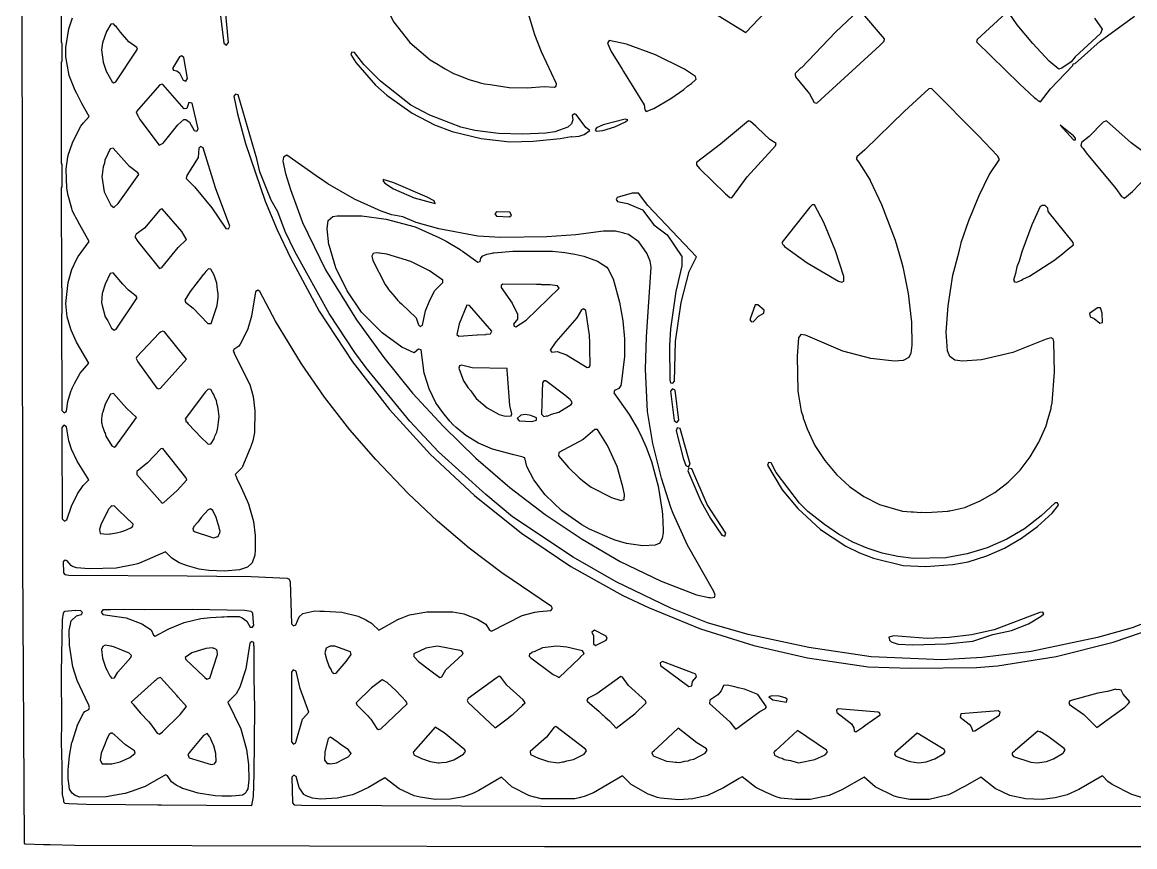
# Model space of a CAD drawing. Header units: millimetres. Extents: x 0 to 300, y 0 to 300.
# Drawn here: x 0.3 to 184.4, y 0 to 136.5 of the extents above; entities that cross this region are included whole.
import ezdxf

# ---------------------------------------------------------------- set-up
doc = ezdxf.new("R2010")
doc.units = ezdxf.units.MM
doc.layers.add('CUT', color=7, linetype='CONTINUOUS')

msp = doc.modelspace()

# ---------------------------------------------------------------- linework, layer by layer
at = {"layer": 'CUT'}
for points in [[(6.7358, 168.0623), (6.7371, 133.1572), (6.8293, 133.0552), (6.8299, 129.9676), (6.7378, 129.8654), (6.7508, 113.096), (6.8331, 113.0144), (6.8339, 109.1928), (6.7565, 109.0995), (6.7859, 92.5781), (6.8371, 92.5267), (6.8379, 88.2087), (6.7938, 88.1598), (6.8365, 73.0949), (6.8409, 73.0906), (6.841, 72.2002), (7.2237, 71.8128), (7.5989, 72.0759), (7.8203, 73.7066), (8.2735, 75.1701), (8.4068, 75.5246), (8.44, 75.5993), (8.5031, 75.7411), (8.6115, 75.985), (8.9255, 76.691), (9.91, 78.3886), (11.3042, 80.0379), (9.2915, 83.5286), (8.3786, 85.4925), (8.3199, 85.652), (8.3196, 85.6528), (8.3158, 85.6629), (8.2636, 85.8049), (7.7512, 87.6961), (7.5164, 89.9388), (7.8944, 93.3614), (8.5118, 95.5543), (9.3426, 97.3228), (9.559, 97.6664), (11.3721, 100.1668), (9.8323, 102.9435), (9.4046, 103.7483), (9.1882, 104.1554), (9.0282, 104.4566), (8.5796, 105.3006), (8.561, 105.3594), (8.5582, 105.3696), (8.5534, 105.3874), (8.4886, 105.627), (7.8998, 107.8046), (7.6863, 108.9965), (7.563, 112.144), (7.8348, 114.1839), (7.8739, 114.3289), (7.8748, 114.3322), (7.8755, 114.3348), (7.9042, 114.441), (8.5955, 116.4866), (9.4159, 118.2209), (10.0156, 119.2378), (10.41, 119.8137), (11.3547, 120.84), (10.1707, 122.9935), (9.3663, 124.5623), (9.3317, 124.6296), (9.2518, 124.7855), (9.0621, 125.1554), (8.0874, 127.6546), (7.5359, 130.7257), (7.533, 132.2834), (7.9851, 135.3842), (8.6059, 137.1895)], [(299.6999, 149.7), (299.5798, 47.2386), (299.4598, 13.4155), (299.1841, 0.4014), (286.4388, 0.1201), (252.5525, 0), (86.7342, 0), (8.9304, 0.2223), (4.9009, 0.3112), (4.1405, 0.328), (3.8367, 0.3347), (0.8013, 0.4017), (0.6602, 0.577), (0.3902, 47.3575), (0.3001, 149.7596)], [(114.0055, 138.4438), (120.0107, 134.746), (120.1369, 134.8791), (120.1454, 134.8754), (120.9972, 135.7866), (131.9779, 147.3687)], [(60.6641, 138.6062), (61.7633, 136.4593), (64.414, 133.0988), (67.7695, 130.2152), (69.1057, 129.4443), (69.428, 129.2197), (70.2658, 128.7751), (71.637, 127.984), (72.4367, 127.703), (74.2058, 126.9783), (75.5908, 126.5947), (76.0425, 126.436), (76.3331, 126.3891), (76.7895, 126.2627), (77.7052, 126.1677), (80.8651, 125.6578), (83.8276, 125.6002), (86.6559, 125.8399), (88.3789, 125.7301), (88.6724, 125.8869), (88.7267, 126.2496), (86.2078, 131.5595), (85.0928, 134.3941), (83.8859, 138.4141)], [(163.0489, 137.9783), (158.3075, 133.6264), (158.2174, 133.2384), (165.2948, 126.268), (167.7967, 123.9476), (168.0441, 123.7831), (168.3861, 123.4458), (168.5112, 123.4725), (168.7643, 123.3042), (170.4255, 125.4623), (174.1178, 129.2879), (174.2121, 129.5738), (174.503, 129.6517), (178.6583, 133.333), (184.361, 137.445)], [(177.7206, 137.1583), (179.0086, 135.3346), (178.6951, 134.6109), (174.5103, 130.7562), (173.8763, 129.9295), (172.319, 128.8435), (171.8355, 128.6968), (170.2393, 130.0348), (167.5168, 132.968), (164.9274, 136.0397), (163.621, 137.9387)], [(192.8858, 39.7256), (183.9745, 36.2335), (178.2087, 34.6119), (167.2692, 32.2972), (159.1075, 31.3331), (152.4787, 30.9129), (140.7888, 31.4548), (130.4517, 32.9872), (120.4035, 35.1238), (113.6943, 37.081), (107.6157, 39.4895), (98.5549, 43.8701), (91.4589, 47.929), (81.4227, 54.6295), (77.0249, 58.3034), (69.1874, 65.3599), (64.4246, 70.4236), (57.1825, 79.2591), (55.311, 81.7964), (51.1067, 88.2836), (45.431, 98.5244), (43.8294, 101.8209), (42.5862, 105.0788), (41.4967, 106.993), (39.5919, 111.714), (39.1397, 113.8819), (36.003, 124.4208), (35.5623, 124.5834), (35.2857, 124.2038), (35.9201, 121.2896), (37.2386, 116.3769), (40.4984, 106.8666), (42.4824, 102.0873), (44.72, 97.3436), (49.452, 88.627), (54.9223, 80.2713), (61.0754, 72.3857), (67.8161, 64.9843), (75.1256, 58.1225), (82.9156, 51.9189), (91.092, 46.3766), (99.6649, 41.6089), (103.9048, 39.5936), (112.5179, 36.0945), (121.3422, 33.3032), (130.2514, 31.2702), (140.2603, 29.801), (147.2377, 29.5312), (158.1759, 29.6506), (161.6856, 29.9509), (171.3735, 31.4821), (180.8083, 33.8497), (190.005, 36.9967)], [(185.8999, 8.0444), (183.9183, 8.6616), (180.6604, 10.3291), (179.9326, 10.8137), (179.021, 11.7421), (175.1357, 9.4522), (173.1957, 8.6019), (171.208, 8.0791), (169.0606, 7.8055), (166.2859, 7.9271), (163.7355, 8.5008), (161.2651, 9.6561), (158.915, 11.5339), (156.3461, 10.0166), (155.999, 9.8367), (155.7885, 9.7277), (155.5759, 9.6175), (154.5839, 9.1034), (153.5459, 8.6057), (150.3767, 7.8381), (147.1847, 7.8345), (145.3909, 8.1254), (144.5782, 8.3576), (141.4042, 9.9305), (139.5965, 11.5166), (135.9159, 9.3958), (133.842, 8.4989), (130.6493, 7.8363), (128.2669, 7.8032), (125.738, 8.0524), (125.0358, 8.2408), (123.398, 8.9609), (121.6986, 9.8215), (119.4261, 11.5832), (119.3391, 11.5316), (119.3261, 11.541), (118.9376, 11.2934), (116.3284, 9.745), (113.6895, 8.5034), (111.2372, 7.9275), (108.9597, 7.7434), (105.887, 8.0146), (105.4296, 8.1611), (104.0524, 8.6333), (103.8597, 8.7296), (101.0295, 10.2956), (99.6387, 11.7113), (94.8021, 8.9313), (93.2522, 8.2958), (92.4746, 8.0896), (91.7148, 7.9529), (86.1903, 7.9096), (85.099, 8.2053), (85.0748, 8.2118), (84.4425, 8.3832), (84.1321, 8.4673), (81.3322, 9.9418), (79.5999, 11.5114), (75.8727, 9.3014), (74.9444, 8.869), (73.3248, 8.2561), (71.1008, 7.8656), (68.6452, 7.8042), (66.1461, 8.1801), (65.1692, 8.4465), (62.6423, 9.6066), (60.296, 11.4106), (57.6199, 9.8027), (55.8452, 8.9523), (54.9683, 8.6143), (54.9423, 8.6043), (54.9413, 8.604), (54.9413, 8.6039), (52.3818, 8.0172), (49.6777, 7.8632), (48.3295, 8.0195), (47.2654, 8.4328), (46.8697, 8.6578), (46.1131, 9.7977), (45.6458, 11.6184), (45.2626, 11.8293), (44.9161, 11.5134), (44.9934, 7.2442), (45.2816, 6.9534), (46.5278, 6.9019), (86.1655, 6.6919), (204.9216, 6.6619)]]:
    msp.add_lwpolyline(points, dxfattribs=at)
for points in [[(32.7771, 142.4908), (32.8917, 139.3096), (33.6747, 133.0145), (34.0747, 132.6803), (34.4496, 133.0811), (33.5228, 142.5627), (33.1229, 142.8081)], [(128.2241, 127.4461), (130.5803, 124.6306), (131.3497, 123.1785), (131.7939, 123.0502), (142.2255, 132.6186), (142.9381, 133.3413), (142.9743, 133.7064), (139.0669, 138.3055), (138.6473, 138.3895), (134.8416, 134.8451), (129.2292, 128.9254), (129.0629, 128.8796), (128.1752, 127.9949), (128.1912, 127.8305), (128.1816, 127.8204)], [(15.4002, 136.1999), (14.9409, 136.1313), (14.2286, 134.9194), (13.5615, 133.0628), (13.3862, 131.8716), (13.674, 129.8452), (14.1723, 128.3707), (15.1508, 126.5878), (15.4682, 126.4098), (15.7941, 126.5717), (19.3864, 131.9872), (19.2536, 132.2849), (17.9549, 133.2188), (16.5723, 134.8322), (15.8956, 135.6966), (15.6909, 135.8607)], [(111.7964, 127.053), (111.7012, 127.5049), (109.8976, 128.6847), (105.0579, 131.0757), (100.2885, 132.8456), (97.4376, 133.4451), (97.1427, 133.0096), (97.7606, 131.5992), (99.5488, 128.7208), (99.7777, 128.3176), (99.8042, 128.3097), (103.2155, 122.819), (103.3378, 121.946), (103.5636, 121.7091), (104.8159, 122.166), (107.6204, 123.8499), (109.7601, 125.3275), (110.3836, 125.8559), (111.0407, 126.3417), (111.6754, 126.9365), (111.6793, 126.9539)], [(25.1372, 128.8269), (25.3222, 128.507), (25.8859, 128.4363), (26.331, 128.1051), (26.9399, 126.8513), (27.3866, 126.7318), (27.6326, 127.1234), (27.0255, 130.608), (26.6285, 130.8932), (26.3385, 130.7379)], [(93.2772, 117.8571), (94.2376, 118.5473), (93.5711, 119.0278), (91.9643, 121.1707), (91.6673, 121.3137), (91.2931, 121.0469), (91.3844, 120.2968), (91.1878, 119.6638), (90.5784, 119.098), (88.4511, 118.348), (86.9265, 118.1016), (83.1148, 117.9177), (79.0916, 118.0684), (75.1857, 118.519), (72.8852, 119.1012), (67.7158, 121.055), (64.5792, 122.7617), (59.5744, 126.6832), (56.8424, 129.4753), (55.2832, 131.4635), (54.8547, 131.4974), (54.6559, 131.1162), (55.492, 129.7928), (58.7475, 126.0638), (60.6483, 124.373), (64.7973, 121.4211), (68.5337, 119.4935), (71.4236, 118.3603), (76.2317, 117.2242), (80.9525, 116.6562), (84.826, 116.7755), (89.3171, 117.2245), (91.15, 117.5379), (91.2063, 117.4969), (92.4368, 117.587)], [(19.7506, 120.3624), (22.9799, 116.1108), (23.6339, 116.4303), (26.0617, 119.4829), (27.0505, 120.3613), (27.3826, 120.3815), (27.9613, 119.9339), (28.7254, 118.5397), (29.1659, 118.4137), (29.4215, 118.7939), (28.3943, 123.0733), (27.8486, 123.16), (27.511, 122.1775), (27.1015, 122.1567), (23.6059, 126.0773), (23.553, 126.1426), (23.5498, 126.1402), (23.4669, 126.2332), (23.0442, 126.1084), (19.152, 121.6499), (19.2846, 121.3648), (19.2666, 121.2836), (19.4996, 120.9024)], [(147.3923, 55.4374), (147.4438, 55.4303), (147.7482, 55.4159), (148.9708, 55.342), (149.127, 55.3507), (149.9491, 55.3118), (153.4357, 55.5479), (153.6327, 55.6009), (153.7689, 55.6085), (156.2586, 56.1513), (158.7974, 57.2311), (161.2054, 58.6249), (163.4446, 60.3495), (165.4039, 62.3139), (167.0941, 64.5423), (168.5286, 66.9721), (169.7076, 69.6626), (169.9885, 70.691), (170.5354, 72.5372), (170.5553, 72.7663), (170.7427, 73.4524), (171.1288, 78.5694), (171.0102, 83.5406), (170.8637, 84.0787), (170.5554, 84.2045), (169.7124, 83.9903), (164.1932, 81.7909), (159.0498, 80.583), (155.8665, 80.3727), (154.5851, 80.5255), (153.7907, 81.122), (153.3753, 82.0981), (153.1521, 85.1589), (153.4825, 89.5434), (154.2983, 94.5883), (154.5962, 95.7949), (155.3574, 98.734), (155.5437, 99.4535), (155.6547, 99.8818), (155.6829, 99.9908), (156.9191, 103.6216), (158.6359, 107.8066), (160.2989, 111.2196), (162.0157, 113.7357), (161.6473, 114.349), (158.5499, 117.6842), (150.7663, 125.4746), (150.3153, 125.4256), (146.3057, 121.7592), (139.7163, 115.3273), (139.6926, 115.3268), (138.4021, 114.1611), (138.3686, 114.0118), (138.3086, 113.9532), (138.3431, 113.898), (138.3213, 113.8008), (138.768, 113.219), (140.5766, 110.3287), (140.585, 110.3123), (140.596, 110.2909), (140.6177, 110.2488), (140.6616, 110.1635), (142.4525, 106.3159), (144.7218, 100.3924), (145.8098, 96.8043), (146.0235, 96.003), (146.9046, 91.5461), (147.4473, 86.8181), (147.5088, 83.0215), (147.3226, 81.7045), (147.0011, 80.9598), (146.0638, 80.4702), (144.6298, 80.3426), (140.7346, 80.7989), (136.0838, 82.009), (129.8807, 84.6628), (129.1089, 84.797), (128.7392, 84.2322), (128.5113, 81.1817), (128.6295, 75.4203), (129.1595, 72.1061), (129.4888, 71.1283), (129.5285, 70.9325), (129.6884, 70.5359), (130.1568, 69.1451), (131.4694, 66.408), (133.0785, 63.9211), (135.0096, 61.6288), (137.1775, 59.6348), (139.5521, 57.9684), (142.1286, 56.6473), (145.9559, 55.5242)], [(95.318, 118.9675), (95.0779, 118.6374), (95.288, 118.4273), (96.3684, 118.5473), (98.3492, 119.1776), (100.1199, 119.9579), (100.4801, 120.3181), (100.0599, 120.4081), (96.4284, 119.4777)], [(111.8889, 113.27), (111.8445, 112.8649), (112.3723, 112.2638), (116.6379, 108.0878), (117.3638, 107.4748), (117.6858, 107.4185), (120.2726, 110.873), (124.9567, 116.0327), (125.0513, 116.3895), (123.9825, 117.0469), (121.947, 118.9846), (121.8865, 119.0533), (121.6682, 119.2499), (120.8232, 120.0543), (120.4876, 120.1413), (115.8599, 116.2849)], [(183.7795, 116.5254), (179.6807, 120.1481), (179.1382, 119.9302), (176.8326, 117.5323), (175.5822, 116.5307), (175.471, 116.0715), (175.5966, 115.8978), (175.5921, 115.8531), (175.8309, 115.574), (176.3552, 114.8491), (181.2372, 108.9347), (182.2045, 107.6126), (182.4211, 107.5004), (182.4966, 107.409), (182.5706, 107.423), (182.7032, 107.3543), (183.9945, 108.4517), (185.1563, 109.6603), (188.2916, 112.8463), (188.1137, 113.3034)], [(174.2197, 116.9867), (174.5799, 116.9867), (174.5799, 117.2568), (174.2498, 117.647), (172.0589, 119.4477)], [(13.9805, 113.6332), (13.886, 113.1278), (13.6862, 112.5214), (13.5252, 111.1975), (13.4755, 110.932), (13.856, 108.3815), (14.9425, 106.1781), (15.4534, 105.7871), (16.196, 106.4387), (19.5928, 111.2371), (19.4493, 111.5344), (18.0271, 112.559), (15.3666, 115.6323), (14.8329, 115.5078)], [(30.2347, 115.6609), (29.7687, 115.8857), (29.4958, 115.5992), (29.3891, 114.1017), (27.5269, 111.0944), (27.4084, 110.6136), (28.7945, 109.2252), (31.6772, 105.7717), (33.9873, 102.3253), (34.4539, 102.2725), (34.6321, 102.707), (32.2705, 109.0375)], [(106.0204, 43.952), (111.8719, 41.703), (113.9026, 41.2753), (114.038, 41.238), (114.0565, 41.2429), (114.2128, 41.21), (114.8331, 41.3162), (114.95, 41.6223), (114.7429, 42.2237), (110.3505, 49.9283), (108.0225, 55.1321), (107.5919, 56.1689), (106.069, 60.9929), (104.6576, 66.729), (103.7519, 72.0497), (103.4517, 79.0467), (103.6021, 84.3764), (104.3807, 95.9257), (104.2017, 96.9339), (103.6636, 98.235), (102.323, 100.1101), (100.6344, 101.3513), (99.9552, 101.5209), (99.8154, 101.576), (99.6281, 101.6026), (98.4701, 101.8918), (96.4666, 101.8608), (91.8786, 101.2911), (87.1096, 100.9612), (79.4419, 100.8406), (75.6815, 101.0541), (69.2089, 102.2594), (65.4782, 103.3061), (63.3012, 104.2765), (61.4753, 104.5982), (59.6974, 105.1698), (55.2864, 107.1613), (50.8558, 109.7127), (49.5932, 110.576), (49.5892, 110.5787), (49.5102, 110.6327), (48.9079, 111.0446), (44.0712, 114.464), (43.5526, 114.1333), (43.4038, 113.4829), (43.8368, 111.4102), (44.6756, 108.8024), (46.6857, 103.3135), (50.4871, 95.4732), (55.6298, 87.1909), (60.1244, 80.9878), (64.8868, 75.0864), (69.9801, 69.5425), (75.3739, 64.3276), (80.9941, 59.459), (86.847, 54.9797), (92.9278, 50.9049), (99.2387, 47.2382)], [(60.2939, 109.8138), (61.7045, 108.8835), (65.1258, 107.3828), (68.6372, 106.4825), (68.4572, 106.9027), (67.3167, 107.5329), (61.7945, 109.8738), (60.0238, 110.4441), (59.9938, 110.174)], [(108.3759, 83.6151), (109.307, 90.0714), (110.6631, 95.2275), (111.8719, 97.6179), (103.8358, 106.1319), (102.2493, 108.1713), (101.2461, 108.191), (98.7465, 107.4329), (98.5772, 107.1089), (98.7838, 106.7678), (100.4728, 106.4354), (102.9461, 105.4235), (104.8125, 102.9568), (106.9887, 101.2851), (109.4415, 97.6966), (109.4526, 96.1382), (108.4285, 91.9131), (107.5612, 85.7161), (107.3823, 82.9645), (107.442, 77.2697), (107.5642, 76.8086), (107.9507, 76.702), (108.2356, 77.0689)], [(26.1261, 99.1703), (27.4874, 100.5312), (26.7333, 101.811), (23.4437, 105.6054), (23.1245, 105.4915), (20.5135, 102.3908), (19.1464, 101.3653), (18.9487, 100.9451), (19.4014, 100.192), (22.9998, 95.6823), (23.3838, 95.8601)], [(81.2526, 104.5566), (80.9663, 105.0336), (78.7727, 105.1029), (78.483, 104.7413), (78.7807, 104.3478), (80.9233, 104.2683)], [(126.1163, 99.7997), (126.1293, 99.6508), (126.306, 99.5065), (126.4189, 99.3321), (130.1922, 96.6606), (135.3491, 93.6047), (135.9227, 93.4272), (136.2549, 93.6006), (136.2492, 94.4075), (134.8845, 98.6439), (132.9448, 103.329), (131.3897, 106.2142), (131.0278, 106.2344), (130.6358, 105.8772), (125.9958, 99.9861)], [(168.9976, 106.1223), (168.9237, 106.036), (168.7432, 105.9779), (167.3586, 102.9152), (165.6817, 98.4825), (165.2381, 96.9352), (164.8766, 96.0071), (164.6464, 94.8711), (164.3354, 93.7863), (164.5083, 93.5046), (164.8714, 93.4559), (165.3429, 93.6755), (165.619, 93.7741), (165.8602, 93.9165), (166.9509, 94.4245), (170.9815, 97.0228), (171.9092, 97.7618), (172.4349, 98.121), (173.2414, 98.8229), (174.2548, 99.6301), (174.1943, 100.022), (170.0377, 105.1315), (169.988, 105.7022), (169.5379, 106.1524)], [(90.0635, 98.3653), (91.7541, 98.0928), (93.2072, 97.7726), (95.5094, 96.9423), (97.04, 95.9421), (97.1451, 95.7747), (97.1705, 95.7342), (97.1898, 95.7034), (97.2059, 95.6777), (98.0619, 94.0201), (99.1212, 90.1533), (99.6683, 87.0261), (99.9388, 84.0502), (99.9381, 81.1277), (99.3877, 76.5923), (99.3344, 76.3345), (99.0345, 75.8168), (98.3127, 75.5241), (98.1628, 75.1538), (100.7118, 71.5188), (102.1918, 69.0132), (102.7969, 67.7583), (103.5443, 66.1256), (104.4343, 63.7693), (105.5446, 59.6583), (106.1554, 55.8824), (106.2319, 55.0714), (106.3479, 52.4202), (106.326, 51.9418), (106.2059, 51.0621), (105.8139, 50.2722), (105.0029, 49.9108), (102.9831, 49.8208), (100.2979, 50.2125), (98.4187, 50.7363), (97.9844, 50.9164), (94.1545, 52.5815), (92.9126, 53.2638), (89.5559, 55.6198), (86.8282, 58.2528), (84.9768, 60.7372), (83.7885, 62.9256), (83.4468, 64.3508), (83.2368, 64.4089), (83.2049, 64.5054), (81.6449, 64.8496), (78.1377, 65.8206), (75.8003, 66.8184), (73.7014, 68.0912), (72.1053, 69.3805), (71.6266, 69.8088), (71.0758, 70.4204), (69.8679, 71.8547), (68.7387, 73.4944), (67.6433, 75.7681), (67.2995, 76.8124), (66.7999, 78.3684), (66.2991, 82.2309), (65.8514, 82.3458), (65.1768, 81.7564), (63.1112, 82.6636), (59.8804, 85.0508), (56.4579, 88.4786), (54.0429, 92.0147), (52.2003, 95.8261), (51.059, 99.5661), (51.0523, 99.6038), (51.0502, 99.6158), (51.0499, 99.6176), (51.0453, 99.6432), (50.7515, 102.2874), (50.9366, 103.6581), (51.6869, 104.2881), (52.4124, 104.4359), (56.5117, 104.4394), (60.5229, 103.8653), (65.2977, 102.5833), (69.2222, 100.8409), (70.4644, 100.22), (72.7444, 98.8382), (72.7673, 98.8234), (72.769, 98.8223), (72.7817, 98.8141), (73.1562, 98.5721), (75.6883, 96.7544), (76.0646, 96.8889), (76.1734, 97.4105), (76.5342, 97.796), (77.06, 98.0472), (77.2007, 98.0908), (78.0435, 98.2563), (78.2282, 98.2926), (78.2719, 98.3012), (78.3069, 98.308), (81.4845, 98.589), (88.0598, 98.5589)], [(58.1421, 97.7382), (58.3035, 97.037), (60.3431, 93.0422), (60.7618, 92.5156), (60.9195, 92.2217), (61.9472, 91.0249), (62.4332, 90.4137), (62.6358, 90.2229), (62.7007, 90.1474), (63.0433, 89.8393), (65.4695, 87.555), (65.845, 86.362), (66.159, 86.1122), (66.5476, 86.3044), (67.0518, 88.6708), (67.7511, 90.4711), (68.5947, 92.0594), (69.8848, 93.3831), (69.8938, 93.7899), (67.6772, 95.3367), (64.6113, 96.8398), (60.6245, 98.0809), (59.4274, 98.2385), (59.319, 98.2595), (59.2828, 98.2576), (58.8498, 98.3146), (58.3442, 98.2115)], [(15.3543, 95.0079), (14.8402, 94.8679), (13.9948, 93.1245), (13.5084, 91.5542), (13.4146, 90.0517), (13.539, 89.5928), (13.5394, 89.5785), (14.001, 87.7169), (14.4393, 87.0227), (15.0812, 85.8451), (15.5291, 85.5219), (15.8228, 85.6729), (19.2959, 90.8349), (19.1735, 91.1132), (17.8965, 92.1027), (16.9705, 93.1265)], [(31.1158, 95.628), (30.7018, 95.2303), (30.3587, 94.7897), (30.2589, 94.6979), (29.9766, 94.2989), (28.0879, 91.8734), (27.2259, 90.4874), (27.337, 90.1094), (28.5726, 89.1605), (31.0166, 86.5992), (31.5415, 86.6277), (32.5659, 89.5927), (32.6428, 90.5034), (32.7132, 90.9292), (32.703, 91.2168), (32.7132, 91.3377), (32.6928, 91.502), (32.6787, 91.8996), (32.6075, 92.192), (32.4736, 93.2742), (32.0666, 94.5781), (31.5191, 95.5746)], [(44.8391, 36.8983), (45.1805, 36.5492), (45.5426, 36.708), (46.1016, 38.077), (46.7294, 38.6172), (48.7141, 39.0377), (49.5515, 39.0017), (50.1343, 38.9766), (50.226, 38.9726), (50.2743, 38.9706), (53.168, 38.8344), (55.8697, 38.1694), (57.1505, 37.5769), (57.7306, 37.2113), (57.9087, 37.0991), (58.0939, 36.9824), (58.2788, 36.866), (59.2804, 35.822), (62.4449, 37.5982), (62.5371, 37.6444), (62.6022, 37.677), (62.6915, 37.7216), (62.717, 37.7344), (64.3567, 38.3791), (67.2295, 38.8932), (67.4211, 38.9018), (68.9202, 38.8897), (70.2081, 38.8792), (70.6554, 38.8756), (71.5471, 38.8684), (73.3921, 38.5305), (75.6449, 37.6807), (77.0329, 36.8276), (77.6152, 35.8469), (77.9458, 35.6986), (83.0188, 38.2577), (85.091, 38.8408), (85.9148, 38.943), (87.7485, 39.0824), (88.0602, 39.4233), (87.8936, 39.7854), (79.6293, 45.3208), (74.2588, 49.394), (69.0305, 53.8718), (64.1755, 58.4395), (58.7851, 64.0739), (54.5269, 68.9758), (50.3048, 74.4342), (46.4862, 79.9378), (42.2006, 86.9807), (39.5953, 91.9024), (39.288, 92.108), (38.8769, 91.8283), (38.2595, 87.8286), (37.6247, 85.7114), (37.6243, 85.7105), (37.6229, 85.7077), (37.6228, 85.7074), (37.6035, 85.6664), (36.3489, 83.1539), (36.1341, 82.8462), (35.3248, 82.2867), (35.1982, 82.0178), (35.3481, 81.72), (35.344, 81.7142), (35.4334, 81.5505), (37.9745, 76.5003), (38.4969, 74.5471), (38.7734, 72.1437), (38.7451, 68.5757), (38.4443, 67.1575), (38.175, 66.416), (38.1297, 66.2913), (38.099, 66.2067), (38.0078, 65.9556), (36.7375, 62.9123), (36.729, 62.8981), (36.7187, 62.8809), (36.694, 62.8398), (36.6291, 62.7315), (35.5454, 61.606), (35.6843, 61.3041), (35.8445, 60.777), (36.264, 60.044), (37.5411, 57.2682), (37.6683, 56.8837), (37.773, 56.5676), (37.776, 56.5584), (37.7761, 56.558), (38.559, 53.8306), (38.8339, 51.4909), (38.8349, 49.1578), (38.7671, 48.2609), (38.366, 46.9839), (37.5907, 46.2478), (36.265, 45.8282), (33.7865, 45.5884), (31.1598, 45.7255), (29.5962, 45.9258), (27.6239, 46.5069), (26.2733, 47.0134), (25.0348, 47.7469), (24.0081, 48.8222), (19.6954, 46.915), (19.6761, 46.9095), (19.5572, 46.8753), (19.3709, 46.8218), (18.9081, 46.6889), (15.8542, 46.1287), (11.3489, 46.0085), (9.2721, 46.1827), (8.64, 46.3933), (8.4388, 46.4672), (8.425, 46.4819), (8.4244, 46.4826), (8.4105, 46.4975), (8.3836, 46.5262), (7.7545, 47.3224), (7.3751, 47.4481), (7.0848, 47.1734), (7.1054, 45.3625), (7.1337, 45.3247), (7.1338, 45.323), (7.1368, 45.3206), (7.3398, 45.049), (8.0131, 44.9562), (27.6153, 44.8203), (32.4881, 44.7773), (32.4982, 44.7865), (38.1826, 44.7471), (44.1244, 44.4657), (44.4927, 44.2757), (44.6238, 43.8524)], [(79.8032, 93.1102), (79.5714, 92.9153), (79.5635, 92.5772), (81.3664, 89.9564), (82.2506, 88.1547), (82.2746, 87.3117), (81.5886, 86.5065), (81.6805, 86.1875), (81.9467, 86.0559), (83.6745, 87.1502), (89.1185, 92.4444), (88.8629, 92.8339), (87.6641, 93.0087), (86.2756, 93.0266), (86.1716, 93.0379), (85.3962, 93.0379)], [(77.7534, 84.8784), (78.0211, 85.3569), (74.2943, 89.5566), (73.8403, 89.6399), (72.6155, 86.5413), (72.1957, 84.7677), (72.5571, 84.5208), (75.5655, 84.7278), (75.6431, 84.7233), (77.0114, 84.7786), (77.052, 84.8301)], [(93.7636, 79.3428), (94.094, 79.3906), (94.2661, 79.6767), (94.2166, 82.5142), (94.237, 83.0491), (94.2018, 83.3664), (94.1792, 84.6619), (93.5617, 88.7443), (93.1442, 89.0557), (92.8585, 88.8879), (92.0818, 87.5235), (88.6007, 83.592), (87.6433, 82.2107), (87.9068, 81.8686), (88.8293, 81.9554), (90.3569, 81.4059)], [(120.6922, 87.181), (120.9415, 86.8621), (121.3093, 86.9125), (122.1118, 87.8313), (122.9907, 88.2908), (123.0368, 88.7807), (122.0373, 89.6753), (121.5546, 89.6866)], [(176.8955, 88.2419), (176.9809, 87.7011), (177.6448, 87.4443), (178.5887, 86.6318), (179.0585, 86.7729), (178.9902, 88.2862), (178.7376, 89.1838), (178.2357, 89.1683)], [(22.5933, 75.9158), (22.8835, 75.7644), (23.1866, 75.8877), (27.4778, 80.6866), (23.8441, 85.2054), (23.5498, 85.3486), (23.2919, 85.1954), (23.102, 85.1378), (22.9825, 85.0117), (22.9596, 84.9981), (19.2823, 81.101), (19.1637, 80.7839), (19.3986, 80.2839)], [(80.9735, 73.0298), (80.5861, 78.2179), (80.5509, 78.8612), (80.5378, 78.8646), (80.5146, 79.1753), (74.7556, 79.2618), (72.9979, 79.728), (72.652, 79.5987), (72.5645, 79.2043), (73.2853, 77.1033), (73.878, 76.2922), (74.0253, 76.0296), (74.5034, 75.4363), (75.4055, 74.2016), (77.2338, 72.6343), (79.2209, 71.5181), (80.0082, 71.346), (80.0161, 71.342), (80.0247, 71.3424), (80.4652, 71.2461), (81.2109, 71.3272), (81.3291, 71.631)], [(32.1918, 67.965), (32.5116, 68.6121), (32.5892, 69.1387), (32.6789, 69.4037), (32.755, 70.2636), (32.8924, 71.196), (32.7497, 72.0652), (32.6789, 72.8528), (32.5652, 73.1886), (32.46, 73.8296), (32.1212, 74.4999), (32.0471, 74.7187), (31.7901, 75.1551), (31.5202, 75.6892), (31.0882, 75.757), (30.6232, 75.2858), (27.2617, 70.8363), (27.3444, 70.6917), (27.376, 70.4618), (27.5851, 70.271), (27.7316, 70.015), (29.9555, 67.6698), (30.8859, 66.813), (31.0029, 66.6821), (31.0281, 66.682), (31.0841, 66.6304), (31.4348, 66.6805), (31.5518, 66.6801), (31.5626, 66.6988), (31.5663, 66.6993), (31.5866, 66.7404), (32.0471, 67.5378)], [(91.0111, 73.9739), (90.7266, 74.1848), (90.0892, 74.7422), (86.96, 77.1057), (86.594, 77.1243), (86.3707, 76.7928), (86.3264, 75.2815), (86.3163, 75.1614), (86.3214, 75.1102), (86.2179, 71.5794), (86.5881, 71.2097), (87.0509, 71.3403), (87.1465, 71.2779), (87.8715, 71.5718), (89.1048, 71.9197), (91.1309, 73.1758), (91.3085, 73.4882), (91.2097, 73.7624), (91.041, 73.9099)], [(108.598, 70.2021), (108.967, 70.6024), (108.3231, 75.5641), (107.8723, 75.781), (107.5798, 75.3752), (108.194, 70.5243)], [(15.1368, 66.3414), (15.4886, 66.1374), (15.7932, 66.2869), (19.2024, 71.0625), (17.5642, 72.5649), (15.3927, 75.0427), (14.892, 74.9265), (14.0075, 73.2274), (13.6274, 71.9414), (13.5399, 71.6887), (13.5315, 71.6167), (13.448, 71.3343), (13.4308, 70.7596), (13.417, 70.6423), (13.4247, 70.5577), (13.4146, 70.2219), (13.4713, 70.0483), (13.5027, 69.704), (13.8985, 68.5951), (14.0009, 68.4247), (14.1498, 67.9682)], [(84.6037, 70.408), (85.384, 70.588), (85.384, 70.9782), (84.4536, 71.3984), (83.5533, 71.5184), (82.7729, 71.4284), (82.1727, 70.8882), (82.5328, 70.468)], [(6.861, 68.223), (6.9304, 54.4456), (6.9312, 54.2805), (7.3176, 53.893), (7.6778, 54.1272), (8.4431, 56.396), (9.4305, 58.4319), (10.3921, 59.8146), (11.3381, 60.7004), (9.4142, 63.8047), (8.4435, 65.805), (8.0063, 67.1549), (7.6073, 69.5124), (7.1714, 69.7527), (6.8553, 69.3682)], [(95.0531, 69.0607), (93.1375, 67.3923), (89.0813, 65.232), (89.0173, 64.7173), (90.7036, 62.7735), (92.4349, 61.0433), (92.9848, 60.6147), (93.0334, 60.5684), (93.0737, 60.5455), (94.4249, 59.4923), (97.7819, 57.7822), (99.332, 57.3245), (99.8867, 57.497), (99.9435, 58.287), (99.6753, 59.587), (98.7177, 62.9354), (97.1459, 66.4035), (95.4858, 69.0553)], [(108.4911, 68.8188), (109.6823, 64.2929), (110.1159, 63.0771), (110.549, 62.8988), (110.8346, 63.3425), (109.1796, 69.2289), (108.6422, 69.3489)], [(27.3586, 61.121), (23.5472, 65.9297), (23.224, 65.8309), (21.0176, 63.55), (19.2834, 62.092), (19.2767, 61.5907), (23.456, 56.8823), (23.743, 56.9598), (25.9294, 58.9695), (27.5187, 60.7127)], [(116.7284, 51.9133), (113.6339, 56.6694), (111.1075, 62.5542), (110.6146, 62.6341), (110.4366, 62.2002), (112.5761, 57.1896), (114.1733, 54.3279), (116.0373, 51.5467), (116.5556, 51.3919)], [(168.2786, 53.0264), (170.6945, 55.2361), (171.783, 56.5523), (171.5903, 56.943), (171.1873, 56.9329), (168.9068, 54.7489), (166.1531, 52.6344), (163.1899, 50.8839), (159.9818, 49.465), (156.6295, 48.471), (153.1243, 47.839), (147.7535, 47.7191), (145.1531, 48.0197), (142.5716, 48.5733), (140.0936, 49.3911), (137.7097, 50.4341), (135.3484, 51.7524), (133.064, 53.3159), (130.2712, 55.5081), (128.8856, 56.8641), (125.0659, 61.9541), (124.2409, 63.5561), (123.754, 63.6051), (123.6036, 63.1395), (126.0492, 59.0845), (128.6128, 55.9571), (132.4109, 52.4853), (136.5787, 49.7436), (138.8145, 48.6686), (141.1698, 47.7631), (146.0881, 46.5738), (149.8079, 46.3979), (154.2857, 46.7255), (156.8303, 47.1679), (159.9098, 48.1341), (162.8293, 49.418), (165.6276, 51.058)], [(15.1935, 56.3642), (15.0901, 56.3986), (15.0233, 56.3314), (14.9556, 56.3184), (14.8918, 56.1992), (14.5862, 55.8918), (13.3232, 53.2539), (13.1085, 52.4801), (13.1818, 51.871), (14.4025, 51.7087), (14.7716, 51.7735), (14.8907, 51.7677), (15.9084, 51.9497), (16.1032, 52.007), (16.6124, 52.0964), (17.1133, 52.3043), (17.531, 52.4273), (17.7441, 52.5663), (18.2879, 52.792), (18.5874, 53.0374), (18.6333, 53.3646), (16.2415, 55.7298), (15.933, 55.9851), (15.491, 56.4213)], [(32.8605, 52.915), (32.6989, 53.3673), (32.368, 54.4835), (31.8286, 55.6458), (31.4707, 55.9277), (31.0722, 55.7431), (29.9107, 54.4958), (29.3453, 53.7467), (28.6865, 53.0154), (28.6461, 52.8201), (28.5199, 52.6528), (28.5705, 52.327), (28.9122, 52.106), (31.4519, 51.2858), (31.5452, 51.2443), (31.5833, 51.2433), (31.9804, 51.1151), (32.3073, 51.2238), (32.4059, 51.2212), (32.4469, 51.2703), (32.7194, 51.361), (32.8823, 51.7914), (32.9862, 51.9158), (32.9721, 52.0284), (33.0414, 52.2116), (32.8809, 52.7532)], [(38.6055, 33.2747), (38.5963, 33.8326), (38.2503, 33.9661), (37.9343, 33.7138), (37.2712, 29.4653), (36.2866, 26.4264), (35.7221, 25.3118), (34.3384, 23.9363), (36.4547, 19.5094), (37.4186, 16.1049), (37.7228, 13.622), (37.7835, 11.0519), (37.6122, 9.5646), (37.4872, 9.3375), (37.4598, 9.2878), (37.4061, 9.1902), (37.2193, 8.8508), (36.7423, 8.5566), (35.6462, 8.4053), (34.9202, 8.3496), (34.1604, 8.3666), (33.6841, 8.3828), (33.6168, 8.3851), (33.3095, 8.3956), (32.2302, 8.4325), (29.3842, 8.8551), (26.8728, 9.6403), (26.8431, 9.6542), (26.8172, 9.6663), (26.7041, 9.7191), (26.4349, 9.8447), (25.7512, 10.1936), (24.9785, 10.7696), (24.324, 11.7434), (24.0109, 11.8979), (20.6272, 9.9589), (18.3329, 9.1252), (17.3183, 8.805), (17.2724, 8.7905), (17.2717, 8.7903), (14.2054, 8.2835), (9.8133, 8.2258), (9.0443, 8.4558), (8.5627, 8.8506), (8.1392, 9.5531), (7.8879, 11.3383), (7.9142, 12.6588), (7.9154, 12.7242), (7.9156, 12.7337), (7.9157, 12.7369), (7.9388, 13.2797), (8.1126, 15.0258), (8.5212, 17.2342), (8.5295, 17.264), (8.5305, 17.2672), (8.5364, 17.2885), (8.5467, 17.325), (9.5236, 20.2616), (10.4487, 22.0895), (10.6553, 22.3641), (11.3157, 22.7315), (11.4498, 23.0363), (11.3403, 23.274), (11.3812, 23.3284), (10.6928, 24.6795), (9.3837, 27.5212), (8.6538, 29.7964), (8.1049, 33.3456), (8.0732, 35.764), (8.3891, 37.4056), (9.2777, 38.2002), (10.1095, 38.4129), (10.2783, 38.7804), (9.9171, 39.1242), (9.1305, 39.0498), (9.1044, 39.0824), (7.3225, 38.9375), (7.2578, 38.8728), (7.194, 38.8667), (7.1797, 38.7947), (7.0703, 38.6853), (6.9311, 37.5719), (6.9306, 37.524), (6.7219, 28.8359), (6.7812, 20.6278), (6.7519, 17.3197), (6.8337, 13.3632), (6.8419, 12.2228), (6.8658, 11.8054), (6.9311, 8.6459), (7.0991, 7.7367), (7.1157, 7.4472), (7.1601, 7.4068), (7.1658, 7.3759), (7.2013, 7.3693), (7.355, 7.2296), (8.0175, 7.1431), (10.8734, 7.022), (17.4094, 6.9768), (22.7467, 6.932), (23.2649, 6.9364), (38.2702, 6.8328), (38.5639, 8.3121), (38.6857, 12.0131), (38.7756, 22.9609), (38.6934, 27.945), (38.6949, 33.1804)], [(36.0604, 38.1065), (36.1812, 38.0989), (36.6697, 37.9136), (37.4644, 37.3499), (37.9893, 36.3505), (38.395, 36.3335), (38.5946, 36.6479), (38.5539, 37.0511), (38.4273, 38.6853), (38.3846, 38.7279), (38.3789, 38.7849), (38.3127, 38.7998), (38.1751, 38.9375), (37.0952, 39.0741), (28.478, 39.2558), (20.4534, 39.2247), (17.017, 39.2558), (14.9265, 39.2289), (14.9013, 39.2032), (13.6435, 39.1983), (13.3727, 38.8168), (13.6268, 38.4621), (17.5098, 37.9001), (20.0936, 36.8855), (21.6213, 35.9065), (22.0209, 35.0113), (22.3045, 34.8283), (24.5606, 36.0585), (27.1092, 37.108), (29.8692, 37.778), (31.4234, 37.9626), (33.3276, 38.0759), (33.6432, 38.0794), (34.1966, 38.0856), (34.7028, 38.0913)], [(144.0576, 33.9133), (145.2581, 33.5231), (147.599, 33.4031), (153.2113, 33.5831), (157.563, 34.0333), (160.9244, 35.1438), (163.9856, 35.774), (166.7768, 36.9145), (168.9076, 38.145), (169.3278, 38.5651), (169.1477, 38.8052), (168.6975, 38.7752), (161.1345, 35.9241), (157.353, 35.0837), (153.6615, 34.6336), (150.03, 34.4835), (144.5078, 34.9037), (143.6975, 34.6936), (143.7875, 34.1834)], [(94.8112, 34.8856), (94.8292, 33.6118), (95.1295, 33.3013), (96.9075, 34.2003), (97.1028, 34.4679), (96.9373, 34.8655), (95.002, 35.8559), (94.5481, 35.5354)], [(14.7833, 28.3108), (14.8287, 28.2976), (15.0439, 27.9004), (15.5844, 27.9412), (16.1377, 28.8888), (18.2676, 31.3141), (18.3732, 31.6486), (18.0164, 32.0229), (15.5907, 33.0572), (14.9938, 33.1769), (14.9611, 33.1885), (14.9267, 33.1904), (14.0004, 33.3761), (13.6074, 33.1551), (13.4263, 32.6735), (13.5536, 31.231), (14.1504, 29.5494), (14.3569, 29.1682)], [(51.6119, 28.9353), (51.7707, 28.6817), (52.2629, 28.7299), (53.901, 30.6717), (54.7267, 31.7948), (54.6314, 32.2552), (52.0445, 33.1993), (51.8021, 33.2047), (51.3949, 33.2244), (51.3768, 33.2144), (51.2605, 33.217), (50.5871, 32.8799), (50.393, 32.0878), (50.6189, 31.0393), (51.0956, 29.7596), (51.4068, 29.2627), (51.5125, 28.9681)], [(65.8922, 30.6818), (67.6919, 29.3026), (67.6959, 29.2992), (67.6994, 29.2968), (69.4103, 27.9857), (69.7012, 28.135), (70.3958, 29.2747), (73.1674, 31.792), (73.2726, 32.072), (72.9817, 32.4353), (68.984, 33.2234), (67.1021, 32.8404), (65.109, 31.95), (65.0775, 31.4952)], [(85.138, 32.3348), (84.5802, 32.1548), (84.5494, 32.0616), (84.2061, 31.9023), (84.1687, 31.5426), (84.445, 31.2482), (88.1308, 28.5226), (88.8594, 28.1779), (88.989, 28.0789), (89.0357, 28.0944), (89.1629, 28.0342), (92.4925, 31.2309), (92.6565, 31.3717), (92.68, 31.4109), (93.3044, 32.0103), (92.9985, 32.4019), (90.3909, 33.0206), (88.7807, 33.1923), (86.4041, 32.9223)], [(30.8203, 27.7193), (31.3401, 27.9133), (32.6312, 31.8182), (32.5768, 32.4597), (32.4884, 32.513), (32.4739, 32.5658), (32.1311, 32.7994), (32.0062, 32.8032), (31.7695, 32.9457), (30.6986, 32.8331), (28.3762, 32.1073), (27.2326, 31.3445), (27.3449, 30.9868), (30.3517, 28.1599), (30.4996, 28.0136), (30.5093, 28.0117)], [(106.2149, 30.6766), (105.8446, 30.4536), (105.9353, 29.999), (110.5726, 26.5407), (111.0796, 26.6302), (111.2296, 27.3367), (111.8914, 28.104), (111.7769, 28.5525)], [(18.6863, 23.4921), (19.8417, 22.1108), (21.193, 20.7385), (21.5347, 20.3554), (22.6459, 18.7858), (23.0315, 18.6507), (23.5131, 19.007), (26.4544, 21.889), (27.4876, 23.2247), (26.1006, 24.7616), (25.8989, 25.0341), (25.3657, 25.5759), (23.1567, 28.0235), (23.034, 27.9454), (23.0163, 27.9633), (22.7013, 27.8592), (22.3376, 27.5023), (22.171, 27.3963), (18.3273, 23.952), (18.6857, 23.5501)], [(45.1917, 16.9792), (45.5888, 17.2235), (45.6377, 17.5011), (46.6841, 21.1175), (47.6972, 22.2933), (46.2613, 26.2181), (45.6059, 29.0538), (45.1495, 29.2557), (44.8673, 28.8813), (44.8673, 20.6089), (44.8373, 17.3671)], [(57.8729, 21.2202), (57.9077, 21.1813), (57.9835, 21.0968), (58.9844, 19.5538), (59.2728, 19.3872), (59.6207, 19.5217), (63.9897, 23.6767), (63.8231, 24.0564), (62.1546, 25.8134), (60.6838, 27.1612), (60.0738, 27.5186), (59.9005, 27.6803), (59.8609, 27.6433), (59.8439, 27.6533), (58.0774, 26.3263), (55.5453, 23.8309), (55.6568, 23.5108), (57.4712, 21.668), (57.7798, 21.324)], [(78.4826, 27.7199), (74.058, 24.5357), (73.9112, 24.2054), (74.0949, 23.8586), (78.5306, 19.6551), (80.7741, 21.346), (81.2085, 21.7438), (81.5093, 21.9592), (83.0676, 23.373), (83.169, 23.5391), (83.4918, 23.8346), (83.206, 24.3301), (80.4809, 26.7259), (79.5116, 28.095), (79.2143, 28.2464), (78.8989, 28.0194), (78.8818, 28.0343)], [(95.6828, 22.4441), (96.2817, 21.9017), (96.4333, 21.7644), (96.7581, 21.4702), (97.4764, 20.8195), (98.595, 19.6127), (101.7146, 22.0597), (103.5233, 23.8212), (103.4119, 24.1422), (100.5887, 26.6964), (99.6286, 28.0504), (99.3376, 28.2038), (95.3626, 25.298), (93.9261, 24.6158), (93.7283, 24.3409), (93.8205, 24.0151)], [(116.3141, 26.6731), (115.9728, 25.8334), (115.3763, 25.1343), (114.0833, 24.2646), (114.0424, 23.7093), (117.3705, 20.6507), (118.2917, 19.4385), (118.7331, 19.761), (119.2662, 20.0988), (120.0796, 20.7451), (122.3508, 22.4049), (123.285, 22.898), (123.4454, 23.1826), (122.0316, 25.2009), (119.8146, 26.0872), (118.7632, 26.324), (118.6015, 26.382), (118.2268, 26.4448), (116.9192, 26.7393)], [(181.3833, 25.9886), (181.2733, 26.0806), (179.8861, 25.7163), (178.2891, 25.4257), (173.6244, 24.1466), (173.4686, 23.888), (173.5695, 23.5661), (175.9491, 21.9157), (178.1094, 19.7533), (179.3929, 20.6743), (179.4537, 20.7097), (179.6181, 20.836), (182.7494, 23.0831), (183.2811, 23.6498), (183.2996, 23.6639), (183.3054, 23.6756), (183.5826, 23.971), (182.4535, 25.2364), (182.1292, 25.9042), (181.7235, 26.0505)], [(126.8607, 24.3994), (126.5306, 24.6696), (125.5402, 24.9397), (124.3397, 24.9997), (123.8295, 24.8196), (124.5197, 24.3394), (126.7406, 23.9493)], [(137.5072, 20.3521), (137.8863, 19.6841), (137.9343, 19.204), (138.2081, 19.0066), (139.2032, 19.7001), (139.4003, 19.7885), (139.7139, 20.056), (142.2776, 21.8427), (142.2153, 22.1315), (141.9307, 22.2988), (135.3107, 22.8351), (135.0362, 22.5904), (135.0877, 22.2263)], [(155.5042, 21.46), (156.9805, 20.2939), (157.2812, 19.9364), (157.5695, 19.1503), (157.9338, 19.1647), (162.0082, 21.7681), (162.1244, 22.2791), (161.7752, 22.4768), (155.6156, 21.9957)], [(18.1214, 14.7866), (18.997, 15.4772), (18.8909, 15.8693), (17.3754, 16.8753), (16.2214, 17.8983), (15.5206, 18.579), (15.4024, 18.6243), (15.172, 18.8286), (15.018, 18.7717), (14.8752, 18.8265), (14.7897, 18.6874), (14.6563, 18.6382), (14.4458, 18.1279), (14.2743, 17.8489), (14.0236, 17.1045), (13.3565, 15.4876), (13.1848, 14.3548), (13.5466, 13.7221), (14.2259, 13.716), (14.2942, 13.6921), (14.4052, 13.7143), (15.1075, 13.708), (16.5239, 14.0729)], [(27.6961, 15.2437), (27.8928, 14.739), (31.583, 13.6147), (32.0898, 13.738), (32.3615, 14.1005), (32.3582, 15.4255), (32.01, 16.6899), (31.728, 17.3039), (31.4074, 18.0742), (31.3366, 18.156), (31.3065, 18.2217), (30.8758, 18.7225), (30.2935, 18.4397), (28.1108, 15.754), (27.9845, 15.6092), (27.9835, 15.5973)], [(66.357, 14.625), (67.8138, 14.0934), (69.1143, 13.9055), (69.2654, 13.8688), (69.7079, 13.9448), (70.5124, 14.0183), (71.716, 14.4107), (73.3312, 15.3158), (73.6435, 15.7489), (73.5072, 16.0474), (70.0861, 18.8421), (68.6464, 19.7902), (64.977, 15.6693), (65.118, 15.2204)], [(84.4184, 15.2665), (85.7131, 14.6386), (87.3532, 14.0937), (88.9583, 13.8948), (89.7017, 14.0589), (89.8884, 14.0697), (90.3994, 14.2129), (91.5009, 14.4559), (93.2514, 15.3119), (93.6606, 15.8555), (93.5042, 16.1592), (88.5842, 19.8853), (88.3139, 19.7668), (87.0188, 18.1456), (84.3201, 15.7522)], [(105.4331, 16.4257), (104.8528, 15.9064), (104.8527, 15.8789), (104.5025, 15.549), (104.6844, 15.0551), (106.9161, 14.1922), (107.9581, 14.0799), (108.3928, 13.9849), (108.6097, 14.0097), (109.1068, 13.9561), (109.9503, 14.1628), (110.4957, 14.2252), (110.8315, 14.3788), (111.4047, 14.5194), (113.2825, 15.5001), (113.6193, 15.9704), (113.4564, 16.2636), (111.9288, 17.1866), (108.8086, 19.6057)], [(124.7703, 15.1838), (125.5445, 14.7735), (126.0366, 14.6346), (126.3714, 14.4636), (127.3932, 14.2518), (128.7514, 13.8685), (131.4216, 14.457), (133.1358, 15.2281), (133.5256, 15.6742), (133.3596, 16.0047), (128.6047, 19.2488), (124.9949, 15.9144), (124.7988, 15.751), (124.8, 15.7344), (124.6856, 15.6287)], [(148.5636, 18.6866), (148.3873, 18.7942), (144.6843, 15.5409), (144.645, 15.2424), (144.8648, 14.9879), (146.841, 14.2098), (147.0776, 14.1696), (147.1945, 14.1232), (148.6682, 13.8948), (148.6778, 13.8974), (148.6822, 13.8966), (149.8457, 14.0435), (151.3095, 14.5609), (152.8174, 15.4465), (152.9882, 15.7657), (152.8224, 16.0876), (149.2184, 18.287), (148.5936, 18.7121)], [(168.6993, 19.0509), (168.6477, 19.0116), (168.341, 19.105), (164.6633, 15.9725), (164.4869, 15.838), (164.4861, 15.8216), (164.117, 15.5072), (164.0871, 15.2117), (164.3086, 14.9645), (167.1952, 14.015), (168.2099, 13.8964), (169.7702, 14.1253), (170.9306, 14.5405), (172.4458, 15.4248), (172.5156, 15.5194), (172.5714, 15.5523), (172.6393, 15.6871), (172.8641, 15.9916), (172.7124, 16.2836), (170.0687, 18.231), (169.0228, 18.8972), (168.8381, 18.9535)], [(50.3549, 15.6445), (50.3217, 14.3508), (50.7673, 13.7777), (51.1132, 13.7993), (51.2731, 13.7194), (52.0391, 13.8571), (52.2488, 13.8702), (52.3223, 13.908), (52.417, 13.925), (53.4446, 14.4847), (54.2322, 14.8895), (54.6994, 15.4167), (54.2607, 16.0277), (52.9021, 16.9965), (52.5922, 17.2567), (52.4213, 17.3394), (51.3021, 18.1375), (50.8961, 17.8963)]]:
    msp.add_lwpolyline(points, close=True, dxfattribs=at)

doc.saveas('drawing.dxf')
